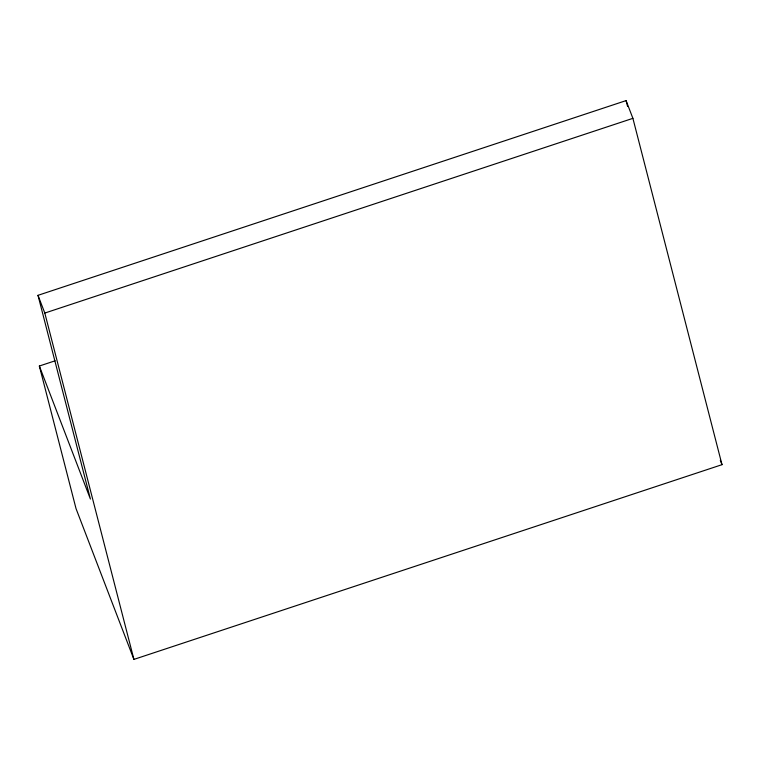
<?xml version="1.0" encoding="UTF-8"?>
<svg xmlns="http://www.w3.org/2000/svg" width="760" height="760" viewBox="0 0 760 760"><rect width="100%" height="100%" fill="white"/><g stroke="black" fill="none" stroke-linecap="round" stroke-linejoin="round"><path stroke-width="1.14" d="M39.349 366.026L90.412 499.054L38 295.327L626.088 100.605L632.899 118.341L722 464.673L133.912 659.395L76.038 508.63L39.349 366.026L55.128 360.8M133.912 659.395L44.812 313.063L632.899 118.341M720.299 460.237L722 464.673M38 295.327L44.812 313.063M626.088 100.605L627.561 106.334"/></g></svg>
